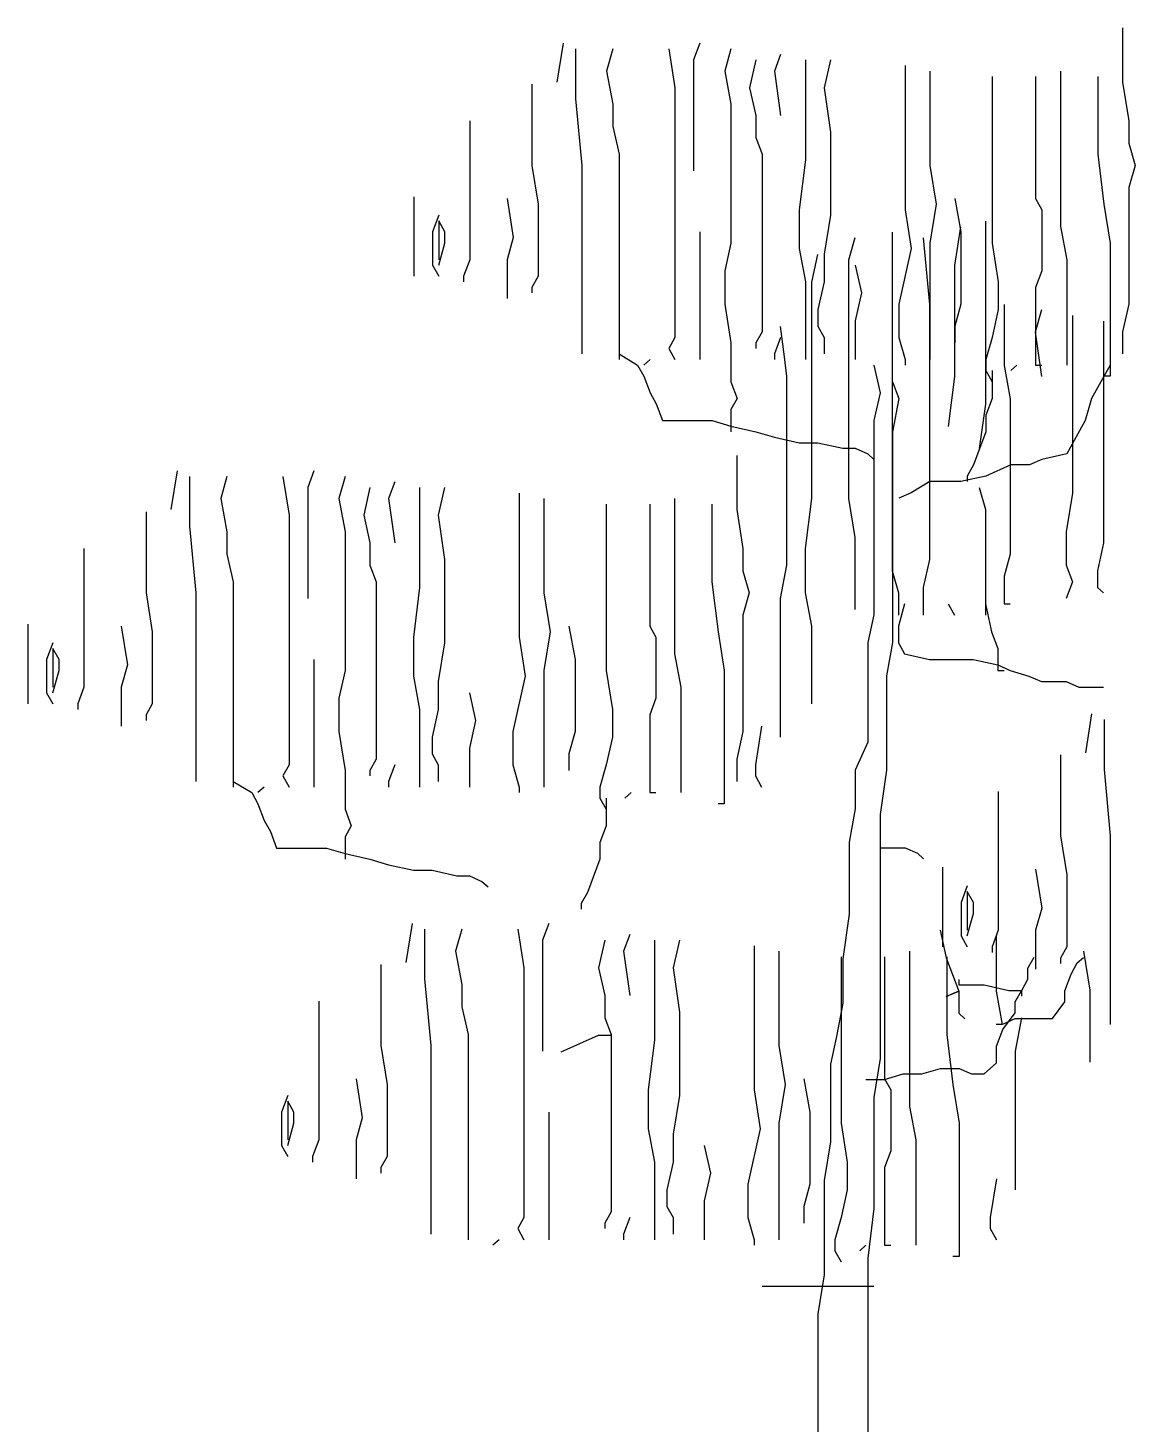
# Model space of a CAD drawing. Extents: x -7.6 to 7.2, y -0.1 to 15.
# Drawn here: x -7.56 to -2.2, y 7.01 to 13.76 of the extents above; entities that cross this region are included whole.
import ezdxf

# ---------------------------------------------------------------- set-up
doc = ezdxf.new("R2010")
doc.units = 0
doc.header["$LTSCALE"] = 100
doc.header["$MEASUREMENT"] = 0
doc.layers.add('P-ARVORE', color=2, linetype='CONTINUOUS')

msp = doc.modelspace()

# ---------------------------------------------------------------- linework, layer by layer
at = {"layer": 'P-ARVORE'}
for p, q in [((-4.9677, 13.6894), (-4.9978, 13.5014)), ((-4.9075, 13.6625), (-4.9075, 13.4208)), ((-4.727, 13.6625), (-4.7571, 13.5551)), ((-4.4561, 13.6625), (-4.426, 13.4746)), ((-4.3057, 13.6894), (-4.3358, 13.6088)), ((-4.3358, 13.6088), (-4.3358, 13.0718)), ((-4.0348, 13.6088), (-4.0649, 13.4746)), ((-3.9145, 13.6357), (-3.9446, 13.5551)), ((-3.7941, 13.6088), (-3.7941, 13.1255)), ((-3.6737, 13.6088), (-3.7038, 13.4746)), ((-4.7571, 13.5551), (-4.727, 13.394)), ((-3.9446, 13.5551), (-3.9145, 13.3403)), ((-3.3126, 13.582), (-3.3126, 12.8838)), ((-3.1923, 13.5551), (-3.1923, 13.0986)), ((-2.8913, 13.5283), (-2.8913, 12.7227)), ((-2.6807, 13.5283), (-2.6807, 12.9375)), ((-2.5603, 13.5551), (-2.5603, 12.8032)), ((-2.3798, 13.5283), (-2.3798, 13.1523)), ((-5.1182, 13.4916), (-5.1182, 13.0986)), ((-4.426, 13.4746), (-4.426, 12.2662)), ((-4.0649, 13.4746), (-4.0348, 13.3403)), ((-3.7038, 13.4746), (-3.6737, 13.2597)), ((-4.9075, 13.4208), (-4.8774, 13.0986)), ((-4.727, 13.394), (-4.727, 13.2866)), ((-5.4191, 13.3134), (-5.4191, 13.2873)), ((-4.0348, 13.3403), (-4.0348, 13.2329)), ((-5.4191, 13.2873), (-5.4191, 12.6421)), ((-4.727, 13.2866), (-4.6969, 13.1523)), ((-3.6737, 13.2597), (-3.6737, 12.8569)), ((-4.0348, 13.2329), (-4.0048, 13.1523)), ((-4.6969, 13.1523), (-4.6969, 12.1587)), ((-4.0048, 13.1523), (-4.0048, 12.293)), ((-3.7941, 13.1255), (-3.8242, 12.8838)), ((-2.3798, 13.1523), (-2.3497, 12.9106)), ((-5.1182, 13.0986), (-5.0881, 12.9106)), ((-4.8774, 13.0986), (-4.8774, 12.1856)), ((-3.1923, 13.0986), (-3.1622, 12.9106)), ((-5.6899, 12.947), (-5.6899, 12.5615)), ((-5.2385, 12.9375), (-5.2085, 12.7495)), ((-5.0881, 12.9106), (-5.0881, 12.5615)), ((-3.1622, 12.9106), (-3.1923, 12.7227)), ((-3.0719, 12.9375), (-3.0418, 12.7764)), ((-2.6807, 12.9375), (-2.6506, 12.8838)), ((-2.3497, 12.9106), (-2.3196, 12.7227)), ((-5.5696, 12.8569), (-5.5997, 12.7764)), ((-3.8242, 12.8838), (-3.8242, 12.6958)), ((-3.6737, 12.8569), (-3.7038, 12.669)), ((-3.3126, 12.8838), (-3.2825, 12.6958)), ((-2.6506, 12.8838), (-2.6506, 12.5884)), ((-5.5997, 12.7764), (-5.5997, 12.6152)), ((-5.5696, 12.8301), (-5.5696, 12.6421)), ((-5.5395, 12.7764), (-5.5696, 12.8301)), ((-5.5395, 12.7227), (-5.5395, 12.7764)), ((-4.3057, 12.7764), (-4.3057, 12.1587)), ((-3.3748, 12.7747), (-3.3748, 11.1367)), ((-3.0438, 12.8016), (-3.0739, 12.6136)), ((-3.0418, 12.7764), (-3.0418, 12.4273)), ((-2.9234, 12.8284), (-2.9234, 11.9423)), ((-2.5603, 12.8032), (-2.5302, 12.6421)), ((-5.5696, 12.6152), (-5.5395, 12.7227)), ((-5.2085, 12.7495), (-5.2385, 12.6421)), ((-3.5554, 12.7479), (-3.5855, 12.6405)), ((-3.2244, 12.7479), (-3.1943, 12.4256)), ((-3.1923, 12.7227), (-3.1923, 12.1587)), ((-2.8913, 12.7227), (-2.8612, 12.5347)), ((-2.3196, 12.7227), (-2.3196, 12.0782)), ((-5.4191, 12.6421), (-5.4492, 12.5615)), ((-5.2385, 12.6421), (-5.2385, 12.4541)), ((-3.8242, 12.6958), (-3.7941, 12.5347)), ((-3.7038, 12.669), (-3.7038, 12.5347)), ((-3.5855, 12.6405), (-3.5855, 11.4858)), ((-3.2825, 12.6958), (-3.3427, 12.4273)), ((-2.5302, 12.6421), (-2.5302, 12.1319)), ((-5.5997, 12.6152), (-5.5696, 12.5615)), ((-3.5534, 12.6152), (-3.5233, 12.481)), ((-3.0739, 12.6136), (-3.0739, 12.0765)), ((-2.6506, 12.5884), (-2.6807, 12.5078)), ((-5.4492, 12.5615), (-5.4492, 12.5347)), ((-5.0881, 12.5615), (-5.1182, 12.5078)), ((-5.1182, 12.5078), (-5.1182, 12.481)), ((-3.7941, 12.5347), (-3.7941, 12.1587)), ((-3.7038, 12.5347), (-3.7339, 12.4004)), ((-2.8612, 12.5347), (-2.8612, 12.4004)), ((-2.6807, 12.5078), (-2.6807, 12.1319)), ((-3.5233, 12.481), (-3.5534, 12.3467)), ((-3.7339, 12.4004), (-3.7339, 12.3199)), ((-3.3427, 12.4273), (-3.3427, 12.2662)), ((-3.1943, 12.4256), (-3.1943, 11.1904)), ((-3.0418, 12.4273), (-3.0719, 12.3199)), ((-2.8612, 12.4004), (-2.8913, 12.2662)), ((-2.8332, 12.4256), (-2.8332, 12.1302)), ((-2.6526, 12.3988), (-2.6827, 12.2914)), ((-2.5021, 12.3719), (-2.5021, 11.5126)), ((-3.9165, 12.3182), (-3.8982, 12.1713)), ((-3.7339, 12.3199), (-3.7038, 12.2662)), ((-3.5534, 12.3467), (-3.5534, 12.1587)), ((-3.0719, 12.3199), (-3.0719, 12.2393)), ((-2.3517, 12.3451), (-2.3517, 11.2709)), ((-4.426, 12.2662), (-4.4561, 12.2124)), ((-4.0048, 12.293), (-4.0348, 12.2393)), ((-4.0348, 12.2393), (-4.0348, 12.2124)), ((-3.9145, 12.2662), (-3.9446, 12.1856)), ((-3.7038, 12.2662), (-3.7038, 12.1856)), ((-3.3427, 12.2662), (-3.3126, 12.1587)), ((-2.8913, 12.2662), (-2.9214, 12.1587)), ((-2.6827, 12.2914), (-2.6526, 12.0765)), ((-4.4561, 12.2124), (-4.426, 12.1587)), ((-3.9446, 12.1856), (-3.9446, 12.1587)), ((-3.8982, 12.1713), (-3.8864, 12.0765)), ((-4.5464, 12.1587), (-4.5765, 12.1319)), ((-3.3126, 12.1587), (-3.3126, 12.1319)), ((-2.9214, 12.1587), (-2.9214, 12.105)), ((-2.9214, 12.105), (-2.8913, 12.0513)), ((-2.8332, 12.1302), (-2.8031, 11.9691)), ((-2.771, 12.1319), (-2.8011, 12.105)), ((-2.6807, 12.1319), (-2.6506, 12.1319)), ((-3.8864, 12.0765), (-3.8864, 11.1635)), ((-3.0739, 12.0765), (-3.104, 11.8349)), ((-2.3196, 12.0782), (-2.3497, 12.0782)), ((-2.8031, 11.9691), (-2.8031, 11.2172)), ((-2.9234, 11.9423), (-2.9535, 11.7274)), ((-6.8354, 11.62), (-6.8655, 11.4321)), ((-6.7753, 11.5932), (-6.7753, 11.3515)), ((-6.5947, 11.5932), (-6.6248, 11.4858)), ((-6.3239, 11.5932), (-6.2938, 11.4052)), ((-6.1734, 11.62), (-6.2035, 11.5395)), ((-5.7822, 11.5663), (-5.8123, 11.4858)), ((-6.2035, 11.5395), (-6.2035, 11.0024)), ((-5.9026, 11.5395), (-5.9327, 11.4052)), ((-5.6618, 11.5395), (-5.6618, 11.0561)), ((-5.5415, 11.5395), (-5.5716, 11.4052)), ((-5.1804, 11.5126), (-5.1804, 10.8144)), ((-2.9535, 11.5395), (-2.9234, 11.4321)), ((-2.5021, 11.5126), (-2.5322, 11.3246)), ((-6.9859, 11.4222), (-6.9859, 11.0293)), ((-6.6248, 11.4858), (-6.5947, 11.3246)), ((-5.8123, 11.4858), (-5.7822, 11.2709)), ((-5.06, 11.4858), (-5.06, 11.0293)), ((-4.7591, 11.4589), (-4.7591, 10.6533)), ((-4.5484, 11.4589), (-4.5484, 10.8681)), ((-4.428, 11.4858), (-4.428, 10.7339)), ((-4.2475, 11.4589), (-4.2475, 11.083)), ((-3.5855, 11.4858), (-3.5554, 11.2978)), ((-2.9234, 11.4321), (-2.9234, 10.9218)), ((-6.2938, 11.4052), (-6.2938, 10.1968)), ((-5.9327, 11.4052), (-5.9026, 11.2709)), ((-5.5716, 11.4052), (-5.5415, 11.1904)), ((-6.7753, 11.3515), (-6.7452, 11.0293)), ((-6.5947, 11.3246), (-6.5947, 11.2172)), ((-3.5554, 11.2978), (-3.5554, 10.9487)), ((-2.5322, 11.3246), (-2.5322, 11.1635)), ((-7.2868, 11.2441), (-7.2868, 11.218)), ((-7.2868, 11.218), (-7.2868, 10.5728)), ((-5.9026, 11.2709), (-5.9026, 11.1635)), ((-2.3517, 11.2709), (-2.3818, 11.1367)), ((-6.5947, 11.2172), (-6.5646, 11.083)), ((-5.9026, 11.1635), (-5.8725, 11.083)), ((-5.5415, 11.1904), (-5.5415, 10.7876)), ((-3.8864, 11.1635), (-3.9165, 11.0024)), ((-3.1943, 11.1904), (-3.2244, 11.0561)), ((-2.8031, 11.2172), (-2.8332, 11.1098)), ((-2.5322, 11.1635), (-2.5021, 11.083)), ((-6.5646, 11.083), (-6.5646, 10.0894)), ((-5.8725, 11.083), (-5.8725, 10.2237)), ((-4.2475, 11.083), (-4.2174, 10.8413)), ((-3.3748, 11.1367), (-3.3447, 11.0293)), ((-2.8332, 11.1098), (-2.8332, 10.9756)), ((-2.5021, 11.083), (-2.5322, 11.0024)), ((-2.3818, 11.1367), (-2.3818, 11.0561)), ((-6.9859, 11.0293), (-6.9558, 10.8413)), ((-6.7452, 11.0293), (-6.7452, 10.1162)), ((-5.6618, 11.0561), (-5.6919, 10.8144)), ((-5.06, 11.0293), (-5.0299, 10.8413)), ((-3.3447, 11.0293), (-3.3447, 10.9218)), ((-3.2244, 11.0561), (-3.2244, 10.9218)), ((-2.3818, 11.0561), (-2.3517, 11.0293)), ((-3.9165, 11.0024), (-3.9165, 10.3311)), ((-3.104, 10.9756), (-3.0739, 10.9218)), ((-2.9234, 10.9756), (-2.8933, 10.8413)), ((-2.8332, 10.9756), (-2.8031, 10.9756)), ((-7.5577, 10.8776), (-7.5577, 10.4922)), ((-7.1063, 10.8681), (-7.0762, 10.6802)), ((-6.9558, 10.8413), (-6.9558, 10.4922)), ((-5.6919, 10.8144), (-5.6919, 10.6265)), ((-5.1804, 10.8144), (-5.1503, 10.6265)), ((-5.0299, 10.8413), (-5.06, 10.6533)), ((-4.9396, 10.8681), (-4.9095, 10.707)), ((-4.5484, 10.8681), (-4.5183, 10.8144)), ((-4.5183, 10.8144), (-4.5183, 10.519)), ((-4.2174, 10.8413), (-4.1873, 10.6533)), ((-2.8933, 10.8413), (-2.8632, 10.7607)), ((-7.4373, 10.7876), (-7.4674, 10.707)), ((-7.4072, 10.707), (-7.4373, 10.7607)), ((-7.4373, 10.7607), (-7.4373, 10.5728)), ((-5.5415, 10.7876), (-5.5716, 10.5996)), ((-2.8632, 10.7607), (-2.8632, 10.6533)), ((-7.4674, 10.707), (-7.4674, 10.5459)), ((-7.4072, 10.6533), (-7.4072, 10.707)), ((-7.0762, 10.6802), (-7.1063, 10.5728)), ((-6.1734, 10.707), (-6.1734, 10.0894)), ((-4.9095, 10.707), (-4.9095, 10.3579)), ((-4.428, 10.7339), (-4.398, 10.5728)), ((-7.4373, 10.5459), (-7.4072, 10.6533)), ((-5.6919, 10.6265), (-5.6618, 10.4653)), ((-5.1503, 10.6265), (-5.2105, 10.3579)), ((-5.06, 10.6533), (-5.06, 10.0894)), ((-4.7591, 10.6533), (-4.729, 10.4653)), ((-4.1873, 10.6533), (-4.1873, 10.0088)), ((-2.8632, 10.6533), (-2.8332, 10.6533)), ((-7.4674, 10.5459), (-7.4373, 10.4922)), ((-7.2868, 10.5728), (-7.3169, 10.4922)), ((-7.1063, 10.5728), (-7.1063, 10.3848)), ((-5.5716, 10.5996), (-5.5716, 10.4653)), ((-5.4211, 10.5459), (-5.391, 10.4116)), ((-4.398, 10.5728), (-4.398, 10.0625)), ((-7.3169, 10.4922), (-7.3169, 10.4653)), ((-6.9558, 10.4922), (-6.9859, 10.4385)), ((-4.5183, 10.519), (-4.5484, 10.4385)), ((-6.9859, 10.4385), (-6.9859, 10.4116)), ((-5.6618, 10.4653), (-5.6618, 10.0894)), ((-5.5716, 10.4653), (-5.6017, 10.3311)), ((-5.391, 10.4116), (-5.4211, 10.2774)), ((-4.729, 10.4653), (-4.729, 10.3311)), ((-4.5484, 10.4385), (-4.5484, 10.0625)), ((-2.4097, 10.4433), (-2.4398, 10.2554)), ((-2.3496, 10.4165), (-2.3496, 10.1748)), ((-5.2105, 10.3579), (-5.2105, 10.1968)), ((-4.9095, 10.3579), (-4.9396, 10.2505)), ((-4.0068, 10.3848), (-4.0368, 10.1968)), ((-5.6017, 10.3311), (-5.6017, 10.2505)), ((-5.4211, 10.2774), (-5.4211, 10.0894)), ((-4.729, 10.3311), (-4.7591, 10.1968)), ((-5.8725, 10.2237), (-5.9026, 10.17)), ((-5.6017, 10.2505), (-5.5716, 10.1968)), ((-4.9396, 10.2505), (-4.9396, 10.17)), ((-2.5602, 10.2455), (-2.5602, 9.8526)), ((-6.2938, 10.1968), (-6.3239, 10.1431)), ((-6.3239, 10.1431), (-6.2938, 10.0894)), ((-5.9026, 10.17), (-5.9026, 10.1431)), ((-5.7822, 10.1968), (-5.8123, 10.1162)), ((-5.5716, 10.1968), (-5.5716, 10.1162)), ((-5.2105, 10.1968), (-5.1804, 10.0894)), ((-4.7591, 10.1968), (-4.7892, 10.0894)), ((-4.0368, 10.1968), (-4.0368, 10.1431)), ((-4.0368, 10.1431), (-4.0068, 10.0894)), ((-2.3496, 10.1748), (-2.3195, 9.8526)), ((-6.4141, 10.0894), (-6.4442, 10.0625)), ((-5.8123, 10.1162), (-5.8123, 10.0894)), ((-5.1804, 10.0894), (-5.1804, 10.0625)), ((-4.7892, 10.0894), (-4.7892, 10.0357)), ((-4.7892, 10.0357), (-4.7591, 9.982)), ((-4.6387, 10.0625), (-4.6688, 10.0357)), ((-4.5484, 10.0625), (-4.5183, 10.0625)), ((-4.1873, 10.0088), (-4.2174, 10.0088)), ((-2.8611, 10.0674), (-2.8611, 10.0413)), ((-2.8611, 10.0413), (-2.8611, 9.3961)), ((-2.5602, 9.8526), (-2.5301, 9.6646)), ((-2.3195, 9.8526), (-2.3195, 8.9396)), ((-3.433, 9.7957), (-3.3126, 9.7957)), ((-3.3126, 9.7957), (-3.2524, 9.7688)), ((-3.2524, 9.7688), (-3.2224, 9.7419)), ((-3.132, 9.7009), (-3.132, 9.3155)), ((-2.6806, 9.6915), (-2.6505, 9.5035)), ((-2.5301, 9.6646), (-2.5301, 9.3155)), ((-3.0116, 9.6109), (-3.0417, 9.5303)), ((-3.0417, 9.5303), (-3.0417, 9.3692)), ((-2.9815, 9.5303), (-3.0116, 9.584)), ((-3.0116, 9.584), (-3.0116, 9.3961)), ((-2.9815, 9.4766), (-2.9815, 9.5303)), ((-3.0116, 9.3692), (-2.9815, 9.4766)), ((-2.6505, 9.5035), (-2.6806, 9.3961)), ((-5.6986, 9.429), (-5.7287, 9.241)), ((-5.6384, 9.4021), (-5.6384, 9.1604)), ((-5.4578, 9.4021), (-5.4879, 9.2947)), ((-5.187, 9.4021), (-5.1569, 9.2141)), ((-5.0365, 9.429), (-5.0666, 9.3484)), ((-3.1428, 9.3973), (-3.1127, 9.263)), ((-2.8611, 9.3961), (-2.8912, 9.3155)), ((-2.6806, 9.3961), (-2.6806, 9.2081)), ((-5.0666, 9.3484), (-5.0666, 8.8113)), ((-4.7657, 9.3484), (-4.7958, 9.2141)), ((-4.6453, 9.3753), (-4.6754, 9.2947)), ((-4.525, 9.3484), (-4.525, 8.865)), ((-4.4046, 9.3484), (-4.4347, 9.2141)), ((-3.0417, 9.3692), (-3.0116, 9.3155)), ((-2.872, 9.3704), (-2.872, 9.1019)), ((-5.4879, 9.2947), (-5.4578, 9.1336)), ((-4.6754, 9.2947), (-4.6453, 9.0799)), ((-4.0435, 9.3215), (-4.0435, 8.6234)), ((-3.9231, 9.2947), (-3.9231, 8.8382)), ((-3.6222, 9.2678), (-3.6222, 8.4622)), ((-3.4115, 9.2678), (-3.4115, 8.6771)), ((-3.2912, 9.2947), (-3.2912, 8.5428)), ((-3.1127, 9.263), (-3.0526, 9.1019)), ((-3.1106, 9.2678), (-3.1106, 8.8919)), ((-2.8912, 9.3155), (-2.8912, 9.2887)), ((-2.5301, 9.3155), (-2.5602, 9.2618)), ((-2.5602, 9.2618), (-2.5602, 9.2349)), ((-2.4486, 9.2947), (-2.4185, 9.1067)), ((-5.849, 9.2311), (-5.849, 8.8382)), ((-5.1569, 9.2141), (-5.1569, 8.0057)), ((-4.7958, 9.2141), (-4.7657, 9.0799)), ((-4.4347, 9.2141), (-4.4046, 8.9993)), ((-5.6384, 9.1604), (-5.6083, 8.8382)), ((-5.4578, 9.1336), (-5.4578, 9.0262)), ((-4.7657, 9.0799), (-4.7657, 8.9725)), ((-3.0526, 9.1019), (-3.1127, 9.075)), ((-3.1127, 9.075), (-3.0526, 9.1019)), ((-3.0526, 9.1019), (-3.0526, 8.9945)), ((-2.872, 9.1019), (-2.8419, 8.9407)), ((-2.4185, 9.1067), (-2.4185, 8.7576)), ((-6.1499, 9.053), (-6.1499, 9.0269)), ((-6.1499, 9.0269), (-6.1499, 8.3817)), ((-5.4578, 9.0262), (-5.4277, 8.8919)), ((-4.4046, 8.9993), (-4.4046, 8.5965)), ((-3.0526, 8.9945), (-3.0225, 8.9676)), ((-4.7657, 8.9725), (-4.7356, 8.8919)), ((-2.8419, 8.9407), (-2.872, 8.9407)), ((-2.7495, 8.9725), (-2.7796, 8.8113)), ((-5.4277, 8.8919), (-5.4277, 7.8983)), ((-4.7979, 8.887), (-4.9785, 8.8065)), ((-4.7377, 8.887), (-4.7979, 8.887)), ((-4.7356, 8.8919), (-4.7356, 8.0326)), ((-4.525, 8.865), (-4.5551, 8.6234)), ((-3.1106, 8.8919), (-3.0805, 8.6502)), ((-5.849, 8.8382), (-5.8189, 8.6502)), ((-5.6083, 8.8382), (-5.6083, 7.9252)), ((-3.9231, 8.8382), (-3.893, 8.6502)), ((-2.7796, 8.8113), (-2.7796, 8.14)), ((-5.9694, 8.6771), (-5.9393, 8.4891)), ((-5.8189, 8.6502), (-5.8189, 8.3011)), ((-3.893, 8.6502), (-3.9231, 8.4622)), ((-3.8027, 8.6771), (-3.7726, 8.5159)), ((-3.4115, 8.6771), (-3.3814, 8.6234)), ((-3.0805, 8.6502), (-3.0504, 8.4622)), ((-6.3004, 8.5965), (-6.3305, 8.5159)), ((-4.5551, 8.6234), (-4.5551, 8.4354)), ((-4.4046, 8.5965), (-4.4347, 8.4085)), ((-4.0435, 8.6234), (-4.0134, 8.4354)), ((-3.3814, 8.6234), (-3.3814, 8.328)), ((-6.3305, 8.5159), (-6.3305, 8.3548)), ((-6.3004, 8.5697), (-6.3004, 8.3817)), ((-6.2703, 8.5159), (-6.3004, 8.5697)), ((-6.2703, 8.4622), (-6.2703, 8.5159)), ((-5.0365, 8.5159), (-5.0365, 7.8983)), ((-3.7726, 8.5159), (-3.7726, 8.1669)), ((-3.2912, 8.5428), (-3.2611, 8.3817)), ((-6.3004, 8.3548), (-6.2703, 8.4622)), ((-5.9393, 8.4891), (-5.9694, 8.3817)), ((-3.9231, 8.4622), (-3.9231, 7.8983)), ((-3.6222, 8.4622), (-3.5921, 8.2743)), ((-3.0504, 8.4622), (-3.0504, 7.8178)), ((-6.1499, 8.3817), (-6.18, 8.3011)), ((-5.9694, 8.3817), (-5.9694, 8.1937)), ((-4.5551, 8.4354), (-4.525, 8.2743)), ((-4.4347, 8.4085), (-4.4347, 8.2743)), ((-4.0134, 8.4354), (-4.0736, 8.1669)), ((-3.2611, 8.3817), (-3.2611, 7.8715)), ((-6.3305, 8.3548), (-6.3004, 8.3011)), ((-4.2842, 8.3548), (-4.2541, 8.2206)), ((-3.3814, 8.328), (-3.4115, 8.2474)), ((-6.18, 8.3011), (-6.18, 8.2743)), ((-5.8189, 8.3011), (-5.849, 8.2474)), ((-5.849, 8.2474), (-5.849, 8.2206)), ((-4.525, 8.2743), (-4.525, 7.8983)), ((-4.4347, 8.2743), (-4.4648, 8.14)), ((-3.5921, 8.2743), (-3.5921, 8.14)), ((-3.4115, 8.2474), (-3.4115, 7.8715)), ((-4.2541, 8.2206), (-4.2842, 8.0863)), ((-2.8699, 8.1937), (-2.9, 8.0057)), ((-4.4648, 8.14), (-4.4648, 8.0594)), ((-4.0736, 8.1669), (-4.0736, 8.0057)), ((-3.7726, 8.1669), (-3.8027, 8.0594)), ((-3.5921, 8.14), (-3.6222, 8.0057)), ((-4.4648, 8.0594), (-4.4347, 8.0057)), ((-4.2842, 8.0863), (-4.2842, 7.8983)), ((-3.8027, 8.0594), (-3.8027, 7.9789)), ((-5.1569, 8.0057), (-5.187, 7.952)), ((-4.7356, 8.0326), (-4.7657, 7.9789)), ((-4.7657, 7.9789), (-4.7657, 7.952)), ((-4.6453, 8.0057), (-4.6754, 7.9252)), ((-4.4347, 8.0057), (-4.4347, 7.9252)), ((-4.0736, 8.0057), (-4.0435, 7.8983)), ((-3.6222, 8.0057), (-3.6523, 7.8983)), ((-2.9, 8.0057), (-2.9, 7.952)), ((-5.187, 7.952), (-5.1569, 7.8983)), ((-4.6754, 7.9252), (-4.6754, 7.8983)), ((-2.9, 7.952), (-2.8699, 7.8983)), ((-5.2773, 7.8983), (-5.3074, 7.8715)), ((-4.0435, 7.8983), (-4.0435, 7.8715)), ((-3.6523, 7.8983), (-3.6523, 7.8446)), ((-3.6523, 7.8446), (-3.6222, 7.7909)), ((-3.5018, 7.8715), (-3.5319, 7.8446)), ((-3.4115, 7.8715), (-3.3814, 7.8715)), ((-3.0504, 7.8178), (-3.0805, 7.8178)), ((-4.0048, 7.6742), (-3.4631, 7.6742))]:
    msp.add_line(p, q, dxfattribs=at)
for points in [[(-2.2594, 13.7638), (-2.2594, 13.5014), (-2.2293, 13.3134), (-2.2293, 13.206), (-2.1992, 13.0986), (-2.2293, 12.9912), (-2.2293, 12.4273), (-2.2594, 12.293), (-2.2594, 12.1856)], [(-4.1552, 13.6625), (-4.1853, 13.5551), (-4.1552, 13.394), (-4.1552, 12.7227), (-4.1853, 12.5884), (-4.1853, 12.4273), (-4.1552, 12.2393), (-4.1552, 12.0513), (-4.1251, 11.9708), (-4.1552, 11.9171), (-4.1552, 11.8096)], [(-3.7359, 12.6673), (-3.766, 12.533), (-3.766, 11.4858), (-3.7961, 11.2441), (-3.7961, 11.0293), (-3.766, 10.8681), (-3.766, 10.4922)], [(-4.6969, 12.1856), (-4.6066, 12.1319), (-4.5765, 12.0782), (-4.5464, 11.9976), (-4.5163, 11.9439), (-4.4862, 11.8634), (-4.2455, 11.8634), (-4.1552, 11.8365), (-4.0348, 11.8096), (-3.9446, 11.7828), (-3.8242, 11.7559), (-3.7339, 11.7559), (-3.6136, 11.7291), (-3.5534, 11.7291), (-3.4932, 11.7022), (-3.4631, 11.6754)], [(-3.4631, 12.1319), (-3.433, 11.9976), (-3.4631, 11.8634), (-3.4631, 10.9235), (-3.4932, 10.7892), (-3.4932, 10.3059), (-3.5534, 10.1716), (-3.5534, 9.9836), (-3.5835, 9.8225), (-3.5835, 9.4734), (-3.6136, 9.2586), (-3.6136, 9.0438), (-3.6436, 8.8826), (-3.6737, 8.7484), (-3.6737, 8.3724), (-3.7038, 8.1845), (-3.7038, 7.728), (-3.7339, 7.54), (-3.7339, 6.5196)], [(-2.3196, 12.1319), (-2.4099, 11.9708), (-2.44, 11.8634), (-2.5302, 11.7022), (-2.6506, 11.6754), (-2.7108, 11.6485), (-2.8011, 11.6485), (-2.9214, 11.5948), (-3.0418, 11.568), (-3.1923, 11.568), (-3.2825, 11.5143), (-3.3427, 11.4874)], [(-2.8913, 12.105), (-2.8913, 11.9708), (-2.9214, 11.8902), (-2.9214, 11.8096), (-2.9816, 11.6485), (-3.0117, 11.5948), (-3.0117, 11.568)], [(-3.3728, 12.0513), (-3.3427, 11.9708), (-3.3728, 11.8096), (-3.3728, 10.7892), (-3.4029, 10.6281), (-3.4029, 10.1716), (-3.433, 9.9568), (-3.433, 8.7752), (-3.4631, 8.5873), (-3.4631, 8.0502), (-3.4932, 7.8085), (-3.4932, 6.4927)], [(-4.1271, 11.6945), (-4.1271, 11.4321), (-4.097, 11.2441), (-4.097, 11.1367), (-4.0669, 11.0293), (-4.097, 10.9218), (-4.097, 10.3579), (-4.1271, 10.2237), (-4.1271, 10.1162)], [(-6.0229, 11.5932), (-6.053, 11.4858), (-6.0229, 11.3246), (-6.0229, 10.6533), (-6.053, 10.519), (-6.053, 10.3579), (-6.0229, 10.17), (-6.0229, 9.982), (-5.9929, 9.9014), (-6.0229, 9.8477), (-6.0229, 9.7403)], [(-3.3146, 10.9756), (-3.3447, 10.8681), (-3.3447, 10.7876), (-3.3146, 10.7339), (-3.1943, 10.707), (-2.9836, 10.707), (-2.8632, 10.6802), (-2.8031, 10.6533), (-2.7128, 10.6265), (-2.6526, 10.5996), (-2.5322, 10.5996), (-2.472, 10.5728), (-2.3517, 10.5728)], [(-6.5646, 10.1162), (-6.4743, 10.0625), (-6.4442, 10.0088), (-6.4141, 9.9283), (-6.3841, 9.8746), (-6.354, 9.794), (-6.1132, 9.794), (-6.0229, 9.7672), (-5.9026, 9.7403), (-5.8123, 9.7135), (-5.6919, 9.6866), (-5.6017, 9.6866), (-5.4813, 9.6597), (-5.4211, 9.6597), (-5.3609, 9.6329), (-5.3308, 9.606)], [(-4.7591, 10.0357), (-4.7591, 9.9014), (-4.7892, 9.8209), (-4.7892, 9.7403), (-4.8493, 9.5792), (-4.8794, 9.5255), (-4.8794, 9.4986)], [(-2.8399, 8.9424), (-2.7797, 8.9692), (-2.5992, 8.9692), (-2.539, 9.0498), (-2.539, 9.1035), (-2.5089, 9.1841), (-2.4788, 9.2378), (-2.4487, 9.2646)], [(-2.6894, 9.2646), (-2.7195, 9.2109), (-2.7195, 9.1572), (-2.7496, 9.1035), (-2.7496, 9.0767)], [(-3.5019, 8.6739), (-3.4117, 8.6739), (-3.3214, 8.7007), (-3.2311, 8.7007), (-3.1408, 8.7276), (-3.0506, 8.7276), (-2.9904, 8.7007), (-2.9302, 8.7007), (-2.87, 8.7544), (-2.87, 8.835), (-2.8399, 8.9155), (-2.7797, 8.9961), (-2.7797, 9.0498), (-2.7496, 9.1035), (-2.8098, 9.1035), (-2.9302, 9.1304), (-3.0506, 9.1304), (-3.0506, 9.1572)]]:
    msp.add_lwpolyline(points, dxfattribs=at)

doc.saveas('drawing.dxf')
